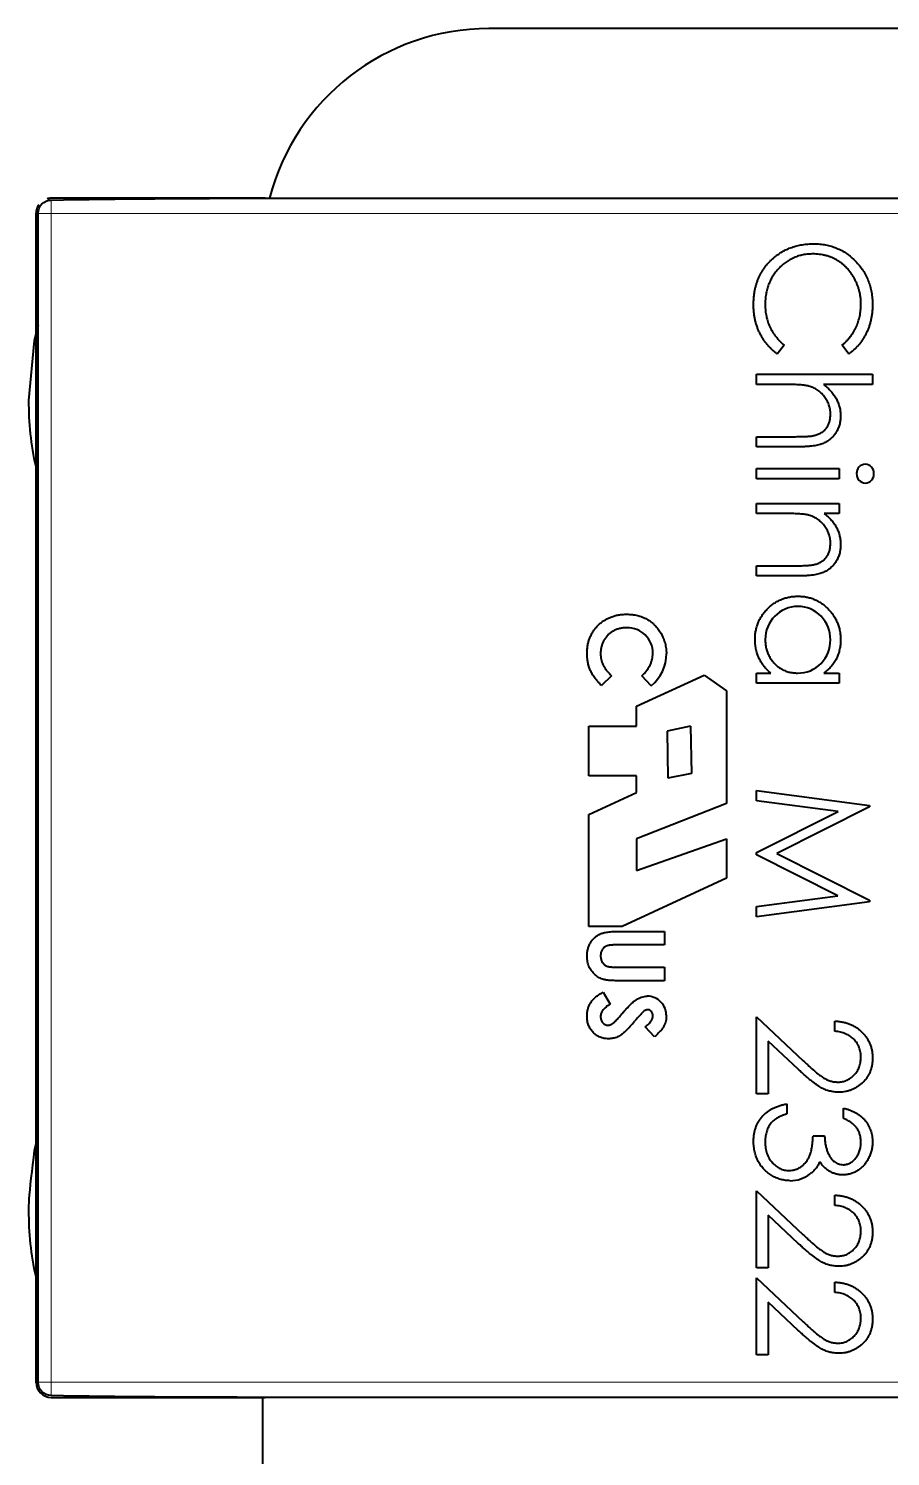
# Model space of a CAD drawing. Header units: inches. Extents: x 7.25 to 10.75, y 3.17 to 5.42.
# Drawn here: x 7.278 to 7.728, y 4.629 to 5.375 of the extents above; entities that cross this region are included whole.
import ezdxf

# ---------------------------------------------------------------- set-up
doc = ezdxf.new("R2010")
doc.units = ezdxf.units.IN
doc.header["$LTSCALE"] = 0.5
doc.header["$MEASUREMENT"] = 0
doc.layers.add('TANGENT_LINES', color=7, linetype='Continuous', lineweight=15)
doc.layers.add('Visible', color=7, linetype='Continuous', lineweight=40)

msp = doc.modelspace()

# ---------------------------------------------------------------- linework, layer by layer
at = {"layer": 'TANGENT_LINES'}
for p, q in [((7.29012, 5.2854), (7.29012, 5.27843)), ((7.28328, 5.27843), (7.29012, 5.27843)), ((8.11492, 5.27843), (7.29012, 5.27843)), ((7.29012, 5.27843), (7.29012, 4.6682)), ((7.28328, 4.6682), (7.29012, 4.6682)), ((7.29012, 4.6682), (8.11492, 4.6682)), ((7.29012, 4.66124), (7.29012, 4.6682))]:
    msp.add_line(p, q, dxfattribs=at)
at = {"layer": 'Visible'}
for p, q in [((9.07555, 5.37489), (7.51846, 5.37489)), ((7.40171, 5.28631), (7.29012, 5.28631)), ((7.40171, 5.28631), (8.10703, 5.28631)), ((7.28224, 4.6682), (7.28224, 5.27843)), ((7.28225, 5.27851), (7.28225, 5.27864)), ((7.28226, 5.27843), (7.28226, 4.6682)), ((7.28328, 4.6682), (7.28328, 5.27843)), ((7.28323, 5.22), (7.28128, 5.21197)), ((7.28128, 5.21197), (7.27833, 5.1808)), ((7.67259, 5.20963), (7.66908, 5.20499)), ((7.70643, 5.20499), (7.70288, 5.20963)), ((7.65821, 5.18909), (7.65821, 5.19439)), ((7.65821, 5.19439), (7.71878, 5.19439)), ((7.67381, 5.18909), (7.65821, 5.18909)), ((7.71878, 5.18909), (7.69321, 5.18909)), ((7.71878, 5.19439), (7.71878, 5.18909)), ((7.65821, 5.15654), (7.65821, 5.16184)), ((7.65821, 5.16184), (7.67851, 5.16184)), ((7.68025, 5.15654), (7.65821, 5.15654)), ((7.65821, 5.14518), (7.70136, 5.14518)), ((7.65821, 5.13988), (7.65821, 5.14518)), ((7.70136, 5.14518), (7.70136, 5.13988)), ((7.70136, 5.13988), (7.65821, 5.13988)), ((7.65821, 5.12171), (7.65821, 5.12701)), ((7.65821, 5.12701), (7.70136, 5.12701)), ((7.67381, 5.12171), (7.65821, 5.12171)), ((7.70136, 5.12171), (7.69358, 5.12171)), ((7.70136, 5.12701), (7.70136, 5.12171)), ((7.65821, 5.08916), (7.65821, 5.09445)), ((7.65821, 5.09445), (7.67851, 5.09445)), ((7.68025, 5.08916), (7.65821, 5.08916)), ((7.58259, 5.03696), (7.57731, 5.03193)), ((7.59563, 5.02109), (7.63088, 5.03735)), ((7.60332, 5.0318), (7.59839, 5.03696)), ((7.63088, 5.03735), (7.64264, 5.02922)), ((7.65821, 5.03313), (7.65821, 5.03843)), ((7.65821, 5.03843), (7.66567, 5.03843)), ((7.70136, 5.03313), (7.65821, 5.03313)), ((7.69338, 5.03843), (7.70136, 5.03843)), ((7.70136, 5.03843), (7.70136, 5.03313)), ((7.64264, 5.02922), (7.64264, 4.97036)), ((7.59563, 5.01073), (7.59563, 5.02109)), ((7.57067, 4.98472), (7.57067, 5.01073)), ((7.57067, 5.01073), (7.59563, 5.01073)), ((7.62382, 5.01065), (7.61154, 5.00819)), ((7.62382, 5.01065), (7.62427, 4.98609)), ((7.61154, 5.00819), (7.61199, 4.98363)), ((7.59563, 4.98472), (7.57067, 4.98472)), ((7.59563, 4.97611), (7.59563, 4.98472)), ((7.62427, 4.98609), (7.61199, 4.98363)), ((7.57067, 4.9646), (7.59563, 4.97611)), ((7.65821, 4.9771), (7.71726, 4.96931)), ((7.65821, 4.97177), (7.65821, 4.9771)), ((7.57067, 4.90618), (7.57067, 4.9646)), ((7.64264, 4.97036), (7.59563, 4.95183)), ((7.70079, 4.96612), (7.65821, 4.97177)), ((7.65821, 4.94472), (7.70079, 4.96612)), ((7.71726, 4.96855), (7.66881, 4.94417)), ((7.71726, 4.96931), (7.71726, 4.96855)), ((7.59563, 4.93539), (7.64264, 4.95183)), ((7.59563, 4.95183), (7.59563, 4.93539)), ((7.64264, 4.95183), (7.64264, 4.93133)), ((7.65821, 4.94353), (7.65821, 4.94472)), ((7.7007, 4.92221), (7.65821, 4.94353)), ((7.66881, 4.94417), (7.71726, 4.91984)), ((7.64264, 4.93133), (7.58808, 4.90618)), ((7.65821, 4.91656), (7.7007, 4.92221)), ((7.71726, 4.91984), (7.71726, 4.91908)), ((7.71726, 4.91908), (7.65821, 4.91123)), ((7.65821, 4.91123), (7.65821, 4.91656)), ((7.58808, 4.90618), (7.57067, 4.90618)), ((7.58669, 4.90357), (7.61018, 4.90357)), ((7.61018, 4.90357), (7.61018, 4.8965)), ((7.61018, 4.8965), (7.58456, 4.8965)), ((7.5855, 4.8849), (7.61018, 4.8849)), ((7.61018, 4.8849), (7.61018, 4.87783)), ((7.61018, 4.87783), (7.58669, 4.87783)), ((7.57818, 4.87177), (7.58191, 4.86556)), ((7.60492, 4.84855), (7.60008, 4.85384)), ((7.65821, 4.81886), (7.65821, 4.85899)), ((7.65821, 4.85899), (7.68265, 4.83609)), ((7.69909, 4.85142), (7.69909, 4.85672)), ((7.68003, 4.83157), (7.66426, 4.84635)), ((7.66426, 4.84635), (7.66426, 4.81886)), ((7.66426, 4.81886), (7.65821, 4.81886)), ((7.67411, 4.81356), (7.67411, 4.80826)), ((7.70363, 4.80599), (7.70363, 4.81129)), ((7.28292, 4.79609), (7.2813, 4.78921)), ((7.68773, 4.79691), (7.69379, 4.79691)), ((7.65821, 4.72801), (7.65821, 4.76814)), ((7.65821, 4.76814), (7.68265, 4.74523)), ((7.69909, 4.76057), (7.69909, 4.76587)), ((7.68003, 4.74072), (7.66426, 4.75549)), ((7.66426, 4.75549), (7.66426, 4.72801)), ((7.66426, 4.72801), (7.65821, 4.72801)), ((7.65821, 4.72271), (7.68265, 4.69981)), ((7.65821, 4.68258), (7.65821, 4.72271)), ((7.69909, 4.71514), (7.69909, 4.72044)), ((7.66426, 4.71006), (7.66426, 4.68258)), ((7.68003, 4.69529), (7.66426, 4.71006)), ((7.66426, 4.68258), (7.65821, 4.68258)), ((7.28225, 4.66797), (7.28225, 4.66812)), ((7.29012, 4.66032), (7.40171, 4.66032)), ((7.40035, 4.66032), (7.40035, 4.49103)), ((8.10703, 4.66032), (7.40171, 4.66032))]:
    msp.add_line(p, q, dxfattribs=at)
for centre, radius, start, end in [((7.51846, 5.25678), 0.11811, 90, 165.52249), ((7.29012, 5.27843), 0.00787, 90, 106.0594), ((7.29012, 5.27843), 0.00787, 145.22346, 180), ((7.43588, 5.18011), 0.15756, 179.75051, 192.43421), ((7.71522, 5.14274), 0.00475, 93.04715, 182.16265), ((7.71477, 5.14274), 0.00474, 357.77773, 87.66233), ((7.71524, 5.14234), 0.00477, 177.39595, 266.75587), ((7.71476, 5.14234), 0.00476, 272.52194, 2.63277), ((7.68009, 5.05593), 0.01733, 90.80675, 180.22426), ((7.67967, 5.05614), 0.01713, 358.91484, 89.42271), ((7.59099, 5.04889), 0.01315, 359.82717, 91.83074), ((7.6799, 5.05531), 0.0169, 269.28407, 1.71271), ((7.58905, 5.04877), 0.02217, 310.07292, 359.50178), ((7.6011, 4.8597), 0.01008, 358.40409, 89.40879), ((7.60158, 4.85959), 0.0031, 90.62362, 128.10672), ((7.50556, 4.93134), 0.11617, 316.65918, 320.01757), ((7.6757, 4.79104), 0.0176, 270.15238, 306.82849), ((7.43588, 4.75728), 0.15756, 179.75056, 192.43421), ((7.29012, 4.6682), 0.00787, 180, 270)]:
    msp.add_arc(centre, radius, start, end, dxfattribs=at)
at = {"layer": 'Visible', "extrusion": (0, 0, -1)}
for centre, major_axis, ratio, start_param, end_param in [((7.29024, 5.27843), (0, -0.00696), 0.999457, 1.570796, 3.124176), ((7.40171, 5.27843), (-0.23881, 0), 0.032972, 1.084563, 1.570796), ((7.29024, 4.6682), (0, -0.00696), 0.999457, 0.017417, 1.570796), ((7.40171, 4.6682), (-0.23881, 0), 0.032972, 4.712389, 5.198623)]:
    msp.add_ellipse(centre, major_axis=major_axis, ratio=ratio, start_param=start_param, end_param=end_param, dxfattribs=at)
at = {"layer": 'Visible'}
for points, knots in [([(7.68768, 5.25724), (7.6868, 5.25721), (7.68509, 5.25717), (7.68258, 5.2568), (7.68017, 5.25623), (7.67789, 5.25539), (7.6757, 5.25434), (7.67364, 5.25302), (7.67167, 5.25149), (7.66985, 5.24973), (7.66819, 5.2478), (7.66673, 5.24573), (7.66551, 5.24353), (7.66449, 5.24121), (7.66371, 5.23876), (7.66316, 5.23619), (7.6628, 5.2335), (7.66277, 5.23166), (7.66275, 5.23072)], [0, 0, 0, 0, 0.064323, 0.12629, 0.186726, 0.246146, 0.305576, 0.365429, 0.426326, 0.48884, 0.551725, 0.613919, 0.675484, 0.737334, 0.800229, 0.864502, 0.931041, 1, 1, 1, 1]), ([(7.66702, 5.25505), (7.66775, 5.25564), (7.66922, 5.25683), (7.67158, 5.25835), (7.67405, 5.25966), (7.67664, 5.26071), (7.67934, 5.26153), (7.68216, 5.2621), (7.68508, 5.26247), (7.68707, 5.26251), (7.68808, 5.26253)], [0, 0, 0, 0, 0.124329, 0.247156, 0.36878, 0.490734, 0.613614, 0.738958, 0.867311, 1, 1, 1, 1]), ([(7.71272, 5.23109), (7.71271, 5.23168), (7.7127, 5.23286), (7.71252, 5.23461), (7.71227, 5.23633), (7.7119, 5.23801), (7.71142, 5.23966), (7.71086, 5.24128), (7.71016, 5.24285), (7.70939, 5.2444), (7.70852, 5.24588), (7.70757, 5.24728), (7.70655, 5.24859), (7.70546, 5.24983), (7.7043, 5.25098), (7.70306, 5.25204), (7.70175, 5.253), (7.70038, 5.25389), (7.69895, 5.25469), (7.69747, 5.25535), (7.69594, 5.25595), (7.69437, 5.25641), (7.69276, 5.25678), (7.6911, 5.25704), (7.68941, 5.25721), (7.68826, 5.25723), (7.68768, 5.25724)], [0, 0, 0, 0, 0.043955, 0.087502, 0.130463, 0.172752, 0.215403, 0.25765, 0.300153, 0.343121, 0.385925, 0.427686, 0.468818, 0.509492, 0.549883, 0.58998, 0.630405, 0.670869, 0.711384, 0.751627, 0.791776, 0.832459, 0.873319, 0.914543, 0.956924, 1, 1, 1, 1]), ([(7.68808, 5.26253), (7.68914, 5.26251), (7.69123, 5.26246), (7.6943, 5.26202), (7.69724, 5.26131), (7.70004, 5.26031), (7.70272, 5.25904), (7.70527, 5.25747), (7.70769, 5.25562), (7.70995, 5.2535), (7.71202, 5.25118), (7.71384, 5.2487), (7.71535, 5.24605), (7.71662, 5.24328), (7.71759, 5.24035), (7.71827, 5.23728), (7.7187, 5.23406), (7.71875, 5.23187), (7.71878, 5.23076)], [0, 0, 0, 0, 0.064558, 0.127014, 0.187955, 0.248014, 0.307748, 0.368235, 0.42947, 0.492743, 0.556258, 0.618217, 0.679655, 0.741246, 0.803415, 0.866815, 0.932328, 1, 1, 1, 1]), ([(7.65669, 5.23069), (7.6567, 5.23132), (7.65671, 5.23258), (7.65685, 5.23443), (7.65704, 5.23624), (7.65733, 5.23799), (7.65767, 5.2397), (7.65813, 5.24134), (7.65865, 5.24294), (7.65926, 5.2445), (7.65994, 5.246), (7.66071, 5.24745), (7.66157, 5.24884), (7.66249, 5.2502), (7.6635, 5.25149), (7.66459, 5.25273), (7.66576, 5.25393), (7.6666, 5.25467), (7.66702, 5.25505)], [0, 0, 0, 0, 0.069663, 0.13775, 0.203917, 0.26878, 0.332414, 0.394754, 0.45618, 0.516996, 0.577396, 0.637198, 0.696999, 0.756756, 0.816554, 0.876948, 0.938132, 1, 1, 1, 1]), ([(7.66908, 5.20499), (7.6686, 5.20537), (7.66764, 5.20611), (7.66628, 5.20732), (7.66501, 5.20859), (7.66382, 5.20993), (7.66271, 5.21133), (7.66169, 5.21282), (7.66076, 5.21437), (7.6599, 5.21598), (7.65915, 5.21765), (7.6585, 5.21937), (7.65794, 5.22114), (7.65748, 5.22295), (7.65712, 5.22482), (7.65688, 5.22673), (7.65672, 5.22869), (7.6567, 5.23002), (7.65669, 5.23069)], [0, 0, 0, 0, 0.061674, 0.123053, 0.183475, 0.243727, 0.304279, 0.364863, 0.425946, 0.487391, 0.54922, 0.611144, 0.673529, 0.736961, 0.800785, 0.866013, 0.932101, 1, 1, 1, 1]), ([(7.66275, 5.23072), (7.66278, 5.22969), (7.66283, 5.22766), (7.66331, 5.22469), (7.66408, 5.22184), (7.66516, 5.21912), (7.66656, 5.21653), (7.66826, 5.21407), (7.67027, 5.21175), (7.67181, 5.21035), (7.67259, 5.20963)], [0, 0, 0, 0, 0.128515, 0.252949, 0.374755, 0.49594, 0.617181, 0.740909, 0.867811, 1, 1, 1, 1]), ([(7.70288, 5.20963), (7.70327, 5.20996), (7.70405, 5.21062), (7.70515, 5.21168), (7.70618, 5.21278), (7.70715, 5.21392), (7.70802, 5.21514), (7.70883, 5.21638), (7.70956, 5.21768), (7.71045, 5.21949), (7.71137, 5.22184), (7.71215, 5.22481), (7.71264, 5.2279), (7.71269, 5.23002), (7.71272, 5.23109)], [0, 0, 0, 0, 0.063163, 0.125475, 0.187121, 0.248294, 0.309295, 0.36985, 0.430973, 0.492456, 0.616148, 0.740844, 0.868183, 1, 1, 1, 1]), ([(7.71878, 5.23076), (7.71877, 5.23008), (7.71875, 5.22874), (7.7186, 5.22675), (7.71833, 5.22482), (7.71798, 5.22293), (7.71753, 5.22109), (7.71696, 5.21931), (7.7163, 5.21757), (7.71554, 5.21588), (7.71469, 5.21427), (7.71375, 5.21271), (7.71274, 5.21124), (7.71165, 5.20983), (7.71046, 5.20851), (7.70921, 5.20725), (7.70785, 5.20608), (7.7069, 5.20536), (7.70643, 5.20499)], [0, 0, 0, 0, 0.068548, 0.135683, 0.201215, 0.265682, 0.329267, 0.392395, 0.45507, 0.517127, 0.57879, 0.63974, 0.700192, 0.759806, 0.819628, 0.879355, 0.939512, 1, 1, 1, 1]), ([(7.68539, 5.18828), (7.6851, 5.18834), (7.68448, 5.18849), (7.68345, 5.18865), (7.68225, 5.18879), (7.68088, 5.18891), (7.67935, 5.18898), (7.67765, 5.18906), (7.67579, 5.18909), (7.67449, 5.18909), (7.67381, 5.18909)], [0, 0, 0, 0, 0.075999, 0.165611, 0.269045, 0.387448, 0.518827, 0.665394, 0.825083, 1, 1, 1, 1]), ([(7.69682, 5.17361), (7.69681, 5.17404), (7.6968, 5.17488), (7.69664, 5.17613), (7.69638, 5.17734), (7.69602, 5.17853), (7.69554, 5.17967), (7.69499, 5.18079), (7.69431, 5.18186), (7.69354, 5.1829), (7.6927, 5.18386), (7.69181, 5.18476), (7.69086, 5.18557), (7.68987, 5.18629), (7.68882, 5.18692), (7.68772, 5.18747), (7.68658, 5.18793), (7.68579, 5.18816), (7.68539, 5.18828)], [0, 0, 0, 0, 0.06402, 0.126694, 0.189084, 0.250363, 0.312516, 0.374243, 0.43785, 0.502657, 0.567745, 0.630576, 0.692772, 0.754268, 0.815121, 0.876051, 0.937982, 1, 1, 1, 1]), ([(7.69321, 5.18909), (7.69392, 5.18853), (7.69531, 5.18742), (7.69711, 5.18555), (7.69868, 5.18364), (7.69993, 5.18161), (7.70091, 5.1795), (7.70161, 5.1773), (7.70204, 5.17501), (7.70209, 5.17346), (7.70212, 5.17267)], [0, 0, 0, 0, 0.140724, 0.273996, 0.400684, 0.522555, 0.641534, 0.759969, 0.878405, 1, 1, 1, 1]), ([(7.68833, 5.16245), (7.689, 5.16265), (7.69028, 5.16302), (7.69203, 5.16388), (7.69352, 5.16495), (7.69474, 5.16627), (7.69569, 5.1678), (7.69635, 5.16955), (7.69676, 5.17151), (7.6968, 5.17289), (7.69682, 5.17361)], [0, 0, 0, 0, 0.136257, 0.261954, 0.379638, 0.494379, 0.609866, 0.729887, 0.859213, 1, 1, 1, 1]), ([(7.70212, 5.17267), (7.70209, 5.17188), (7.70203, 5.17031), (7.70158, 5.16804), (7.7008, 5.16591), (7.69973, 5.16394), (7.6984, 5.16217), (7.69687, 5.16061), (7.6951, 5.15933), (7.69345, 5.15846), (7.69199, 5.15789), (7.69074, 5.15753), (7.68935, 5.15723), (7.68781, 5.15696), (7.68612, 5.15679), (7.68429, 5.15665), (7.68232, 5.15654), (7.68095, 5.15654), (7.68025, 5.15654)], [0, 0, 0, 0, 0.077229, 0.151155, 0.223454, 0.295497, 0.36692, 0.436794, 0.506696, 0.577864, 0.615912, 0.658048, 0.703776, 0.75408, 0.808979, 0.867913, 0.931702, 1, 1, 1, 1]), ([(7.67851, 5.16184), (7.67909, 5.16184), (7.68022, 5.16185), (7.68183, 5.16187), (7.68329, 5.16191), (7.68459, 5.16199), (7.68574, 5.16206), (7.68674, 5.16217), (7.68759, 5.16229), (7.6881, 5.1624), (7.68833, 5.16245)], [0, 0, 0, 0, 0.178867, 0.342141, 0.489871, 0.623312, 0.740056, 0.841468, 0.928901, 1, 1, 1, 1]), ([(7.68539, 5.12089), (7.6851, 5.12096), (7.68447, 5.12111), (7.68343, 5.12126), (7.68222, 5.1214), (7.68086, 5.12152), (7.67933, 5.1216), (7.67764, 5.12167), (7.67578, 5.1217), (7.67448, 5.12171), (7.67381, 5.12171)], [0, 0, 0, 0, 0.076995, 0.167615, 0.271052, 0.38946, 0.520843, 0.666399, 0.826094, 1, 1, 1, 1]), ([(7.69358, 5.12171), (7.69428, 5.12115), (7.69565, 5.12005), (7.69746, 5.11822), (7.69894, 5.11629), (7.70012, 5.11426), (7.70101, 5.11214), (7.70166, 5.10994), (7.70204, 5.10764), (7.70209, 5.10608), (7.70212, 5.10529)], [0, 0, 0, 0, 0.140976, 0.273569, 0.398988, 0.51993, 0.63811, 0.756589, 0.87686, 1, 1, 1, 1]), ([(7.69682, 5.10621), (7.69681, 5.10664), (7.6968, 5.10748), (7.69664, 5.10874), (7.69638, 5.10995), (7.69602, 5.11114), (7.69554, 5.11228), (7.69499, 5.1134), (7.69431, 5.11447), (7.69354, 5.11551), (7.6927, 5.11648), (7.69181, 5.11738), (7.69086, 5.11818), (7.68987, 5.11891), (7.68882, 5.11954), (7.68772, 5.12008), (7.68658, 5.12055), (7.68579, 5.12078), (7.68539, 5.12089)], [0, 0, 0, 0, 0.063986, 0.126627, 0.188984, 0.25023, 0.312351, 0.374574, 0.438148, 0.50292, 0.567974, 0.630771, 0.692935, 0.754398, 0.815218, 0.876117, 0.938015, 1, 1, 1, 1]), ([(7.68833, 5.09508), (7.689, 5.09526), (7.69029, 5.09561), (7.69203, 5.09646), (7.69352, 5.09754), (7.69474, 5.09885), (7.69569, 5.10039), (7.69635, 5.10215), (7.69676, 5.10411), (7.6968, 5.10549), (7.69682, 5.10621)], [0, 0, 0, 0, 0.13552, 0.260833, 0.378476, 0.493178, 0.609281, 0.729981, 0.859261, 1, 1, 1, 1]), ([(7.70212, 5.10529), (7.70209, 5.10449), (7.70203, 5.10293), (7.70158, 5.10065), (7.7008, 5.09853), (7.69973, 5.09656), (7.69841, 5.09479), (7.69686, 5.09323), (7.69508, 5.09194), (7.69343, 5.09108), (7.69197, 5.09051), (7.69072, 5.09015), (7.68932, 5.08985), (7.68779, 5.08958), (7.6861, 5.0894), (7.68428, 5.08926), (7.68231, 5.08916), (7.68095, 5.08916), (7.68025, 5.08916)], [0, 0, 0, 0, 0.07724, 0.151178, 0.223488, 0.295543, 0.366976, 0.437131, 0.507044, 0.57856, 0.616614, 0.658756, 0.704491, 0.754803, 0.809332, 0.868274, 0.932073, 1, 1, 1, 1]), ([(7.67851, 5.09445), (7.67909, 5.09446), (7.68022, 5.09446), (7.68183, 5.09448), (7.68329, 5.09453), (7.68459, 5.0946), (7.68574, 5.0947), (7.68674, 5.0948), (7.68759, 5.09492), (7.6881, 5.09503), (7.68833, 5.09508)], [0, 0, 0, 0, 0.17885, 0.34211, 0.489826, 0.623254, 0.74008, 0.841483, 0.928908, 1, 1, 1, 1]), ([(7.65745, 5.05605), (7.65747, 5.05682), (7.65751, 5.05832), (7.65783, 5.06053), (7.65834, 5.06266), (7.65901, 5.06462), (7.65959, 5.06583), (7.65987, 5.06638), (7.65992, 5.06647), (7.6603, 5.06719), (7.6611, 5.06853), (7.66244, 5.07032), (7.66397, 5.07199), (7.66563, 5.07353), (7.6674, 5.07488), (7.66927, 5.076), (7.67067, 5.07668), (7.67143, 5.07699), (7.67152, 5.07702), (7.6721, 5.07725), (7.67337, 5.0777), (7.67541, 5.07818), (7.67763, 5.07849), (7.67914, 5.07853), (7.6799, 5.07856)], [0, 0, 0, 0, 0.06462, 0.127433, 0.189004, 0.24993, 0.302725, 0.302725, 0.302725, 0.310668, 0.372329, 0.434939, 0.499576, 0.564191, 0.626735, 0.688109, 0.749294, 0.757792, 0.757792, 0.757792, 0.810331, 0.871901, 0.935046, 1, 1, 1, 1]), ([(7.6799, 5.07856), (7.68065, 5.07853), (7.68214, 5.07849), (7.68432, 5.07818), (7.68642, 5.07766), (7.68843, 5.07692), (7.69036, 5.07598), (7.69221, 5.07483), (7.69398, 5.07348), (7.69562, 5.07193), (7.69715, 5.07024), (7.69847, 5.06844), (7.69961, 5.06656), (7.70052, 5.06458), (7.70125, 5.06253), (7.70176, 5.06039), (7.70205, 5.05817), (7.7021, 5.05666), (7.70212, 5.05589)], [0, 0, 0, 0, 0.063775, 0.126079, 0.186904, 0.247574, 0.308003, 0.369132, 0.432033, 0.496791, 0.561611, 0.624914, 0.686726, 0.748079, 0.809582, 0.871631, 0.934886, 1, 1, 1, 1]), ([(7.5698, 5.04868), (7.56982, 5.04942), (7.56985, 5.05086), (7.57012, 5.05296), (7.57058, 5.05496), (7.57122, 5.05686), (7.57204, 5.05866), (7.57305, 5.06036), (7.57424, 5.06195), (7.5756, 5.06343), (7.5771, 5.06476), (7.57826, 5.06561), (7.57891, 5.06602), (7.57899, 5.06607), (7.57947, 5.06636), (7.58054, 5.06696), (7.58227, 5.06773), (7.5842, 5.06836), (7.58623, 5.06881), (7.58836, 5.06908), (7.58981, 5.06911), (7.59056, 5.06913)], [0, 0, 0, 0, 0.067376, 0.131837, 0.194461, 0.255346, 0.315588, 0.375627, 0.436138, 0.497779, 0.55947, 0.620278, 0.629337, 0.629337, 0.629337, 0.680788, 0.741492, 0.803215, 0.866493, 0.93191, 1, 1, 1, 1]), ([(7.59056, 5.06913), (7.59104, 5.06912), (7.592, 5.06911), (7.59341, 5.06897), (7.59479, 5.06878), (7.59612, 5.06849), (7.59741, 5.06813), (7.59866, 5.06768), (7.59987, 5.06714), (7.60104, 5.06654), (7.60215, 5.06585), (7.60321, 5.06509), (7.6041, 5.06437), (7.60462, 5.06388), (7.60482, 5.06369), (7.60494, 5.06358), (7.60536, 5.06316), (7.60607, 5.06239), (7.6069, 5.06135), (7.60769, 5.06024), (7.60841, 5.05906), (7.60906, 5.05784), (7.60963, 5.05659), (7.61011, 5.05531), (7.61051, 5.05401), (7.61081, 5.05268), (7.61103, 5.05134), (7.61116, 5.04996), (7.61118, 5.04904), (7.61119, 5.04857)], [0, 0, 0, 0, 0.044663, 0.088512, 0.130926, 0.172904, 0.214, 0.254985, 0.295291, 0.335772, 0.376181, 0.416178, 0.45635, 0.481713, 0.481713, 0.481713, 0.496512, 0.537041, 0.578119, 0.619725, 0.662422, 0.705299, 0.74743, 0.789433, 0.831267, 0.872825, 0.91487, 0.957027, 1, 1, 1, 1]), ([(7.59057, 5.06206), (7.59024, 5.06206), (7.58959, 5.06205), (7.58864, 5.06197), (7.58771, 5.06184), (7.58681, 5.06164), (7.58593, 5.06141), (7.58509, 5.06113), (7.58427, 5.06078), (7.58348, 5.06039), (7.58273, 5.05993), (7.58202, 5.05944), (7.58134, 5.05891), (7.58071, 5.05834), (7.58013, 5.05771), (7.57958, 5.05705), (7.57908, 5.05634), (7.57861, 5.05559), (7.57821, 5.05481), (7.57784, 5.05401), (7.57754, 5.05317), (7.5773, 5.05232), (7.57709, 5.05145), (7.57697, 5.05056), (7.57687, 5.04964), (7.57687, 5.04903), (7.57686, 5.04872)], [0, 0, 0, 0, 0.045986, 0.090639, 0.134485, 0.177331, 0.219265, 0.260785, 0.302317, 0.343436, 0.384181, 0.424376, 0.464181, 0.504012, 0.543822, 0.583802, 0.624419, 0.665548, 0.706675, 0.747827, 0.788895, 0.830219, 0.871707, 0.913734, 0.956588, 1, 1, 1, 1]), ([(7.66567, 5.03843), (7.665, 5.03903), (7.66393, 5.03997), (7.66296, 5.04102), (7.66262, 5.04141), (7.6624, 5.04167), (7.66166, 5.04257), (7.66053, 5.0442), (7.65938, 5.04638), (7.65852, 5.04865), (7.6579, 5.05103), (7.65751, 5.05351), (7.65747, 5.0552), (7.65745, 5.05605)], [0, 0, 0, 0, 0.134298, 0.212121, 0.212121, 0.212121, 0.262085, 0.38627, 0.507165, 0.6273, 0.748145, 0.87237, 1, 1, 1, 1]), ([(7.66275, 5.05587), (7.66278, 5.0551), (7.66283, 5.05357), (7.66326, 5.05132), (7.66396, 5.04914), (7.66494, 5.04705), (7.66615, 5.0451), (7.66757, 5.04336), (7.66874, 5.04231), (7.66938, 5.04181), (7.66945, 5.04176), (7.66996, 5.04137), (7.67111, 5.04059), (7.67302, 5.03965), (7.67513, 5.03893), (7.67737, 5.03851), (7.67891, 5.03846), (7.67969, 5.03843)], [0, 0, 0, 0, 0.084802, 0.168664, 0.252552, 0.33824, 0.423103, 0.505556, 0.586176, 0.595821, 0.595821, 0.595821, 0.667136, 0.748499, 0.830452, 0.913456, 1, 1, 1, 1]), ([(7.70212, 5.05589), (7.7021, 5.05501), (7.70205, 5.05328), (7.70165, 5.05076), (7.70098, 5.04837), (7.70007, 5.04609), (7.69886, 5.04395), (7.69734, 5.04195), (7.69551, 5.04007), (7.6941, 5.03899), (7.69338, 5.03843)], [0, 0, 0, 0, 0.129862, 0.254654, 0.376015, 0.495255, 0.614798, 0.738106, 0.865196, 1, 1, 1, 1]), ([(7.57731, 5.03193), (7.57697, 5.03229), (7.57631, 5.03298), (7.57536, 5.03402), (7.57451, 5.03505), (7.57373, 5.03607), (7.57303, 5.03707), (7.57242, 5.03806), (7.57189, 5.03903), (7.57143, 5.04), (7.57107, 5.04092), (7.57086, 5.04152), (7.57078, 5.04179), (7.57076, 5.04185), (7.57063, 5.04226), (7.57043, 5.04302), (7.5702, 5.04409), (7.57002, 5.04519), (7.56989, 5.04632), (7.56981, 5.04749), (7.5698, 5.04829), (7.5698, 5.04868)], [0, 0, 0, 0, 0.077783, 0.151816, 0.22254, 0.290278, 0.354641, 0.415798, 0.474709, 0.530426, 0.58558, 0.630948, 0.630948, 0.630948, 0.640906, 0.697901, 0.75542, 0.814521, 0.874462, 0.93667, 1, 1, 1, 1]), ([(7.57686, 5.04872), (7.57688, 5.04819), (7.57691, 5.04716), (7.57714, 5.04564), (7.57753, 5.04419), (7.57798, 5.04303), (7.57837, 5.04225), (7.57856, 5.04192), (7.57863, 5.0418), (7.5787, 5.04169), (7.57892, 5.04133), (7.57931, 5.04073), (7.57984, 5.04), (7.58043, 5.03926), (7.5811, 5.0385), (7.58182, 5.03773), (7.58233, 5.03722), (7.58259, 5.03696)], [0, 0, 0, 0, 0.117048, 0.22997, 0.340704, 0.449355, 0.505557, 0.534877, 0.534877, 0.534877, 0.565303, 0.628205, 0.694729, 0.765019, 0.83958, 0.91775, 1, 1, 1, 1]), ([(7.59839, 5.03696), (7.59885, 5.0374), (7.59974, 5.03826), (7.60091, 5.03964), (7.6017, 5.0408), (7.60211, 5.04148), (7.60222, 5.04168), (7.60239, 5.04197), (7.6028, 5.04275), (7.60334, 5.04406), (7.6038, 5.04562), (7.60407, 5.04722), (7.6041, 5.04831), (7.60412, 5.04885)], [0, 0, 0, 0, 0.139406, 0.272304, 0.399525, 0.448263, 0.448263, 0.448263, 0.522811, 0.642663, 0.761023, 0.879801, 1, 1, 1, 1]), ([(7.5698, 4.89068), (7.5698, 4.89102), (7.56981, 4.89169), (7.56991, 4.89267), (7.57006, 4.89362), (7.57027, 4.89454), (7.57055, 4.89543), (7.57089, 4.89628), (7.57129, 4.8971), (7.57175, 4.89788), (7.57225, 4.89862), (7.5728, 4.89929), (7.57337, 4.89993), (7.57397, 4.90051), (7.5746, 4.90103), (7.57526, 4.9015), (7.57579, 4.90181), (7.57609, 4.90197), (7.57616, 4.902), (7.57633, 4.90209), (7.57677, 4.9023), (7.57752, 4.90259), (7.57846, 4.90285), (7.57952, 4.90308), (7.58071, 4.90325), (7.58202, 4.9034), (7.58347, 4.9035), (7.58504, 4.90355), (7.58613, 4.90357), (7.58669, 4.90357)], [0, 0, 0, 0, 0.041715, 0.082303, 0.121572, 0.160067, 0.197994, 0.235566, 0.273005, 0.31009, 0.346846, 0.382484, 0.417271, 0.451332, 0.484853, 0.518031, 0.551069, 0.56, 0.56, 0.56, 0.584171, 0.619467, 0.659158, 0.703472, 0.75284, 0.806844, 0.866142, 0.930502, 1, 1, 1, 1]), ([(7.58669, 4.87783), (7.58621, 4.87783), (7.5853, 4.87783), (7.58399, 4.87786), (7.58278, 4.87792), (7.5817, 4.87797), (7.58072, 4.87807), (7.57986, 4.87818), (7.57912, 4.87831), (7.57826, 4.87851), (7.57729, 4.87885), (7.57616, 4.8794), (7.57505, 4.8801), (7.57426, 4.88072), (7.57383, 4.88109), (7.57374, 4.88117), (7.57349, 4.8814), (7.57292, 4.88195), (7.57212, 4.88288), (7.57138, 4.88397), (7.5708, 4.88514), (7.57034, 4.88639), (7.57003, 4.88774), (7.56983, 4.88917), (7.56981, 4.89017), (7.5698, 4.89068)], [0, 0, 0, 0, 0.05854, 0.112568, 0.16178, 0.206487, 0.246457, 0.282, 0.313213, 0.339806, 0.389413, 0.440473, 0.493955, 0.549978, 0.563948, 0.563948, 0.563948, 0.606488, 0.661319, 0.714691, 0.767918, 0.821939, 0.878107, 0.937203, 1, 1, 1, 1]), ([(7.58456, 4.8965), (7.5843, 4.8965), (7.58378, 4.8965), (7.58305, 4.89647), (7.58237, 4.89643), (7.58175, 4.89637), (7.5812, 4.89628), (7.5807, 4.89619), (7.58026, 4.89607), (7.57977, 4.8959), (7.57921, 4.89562), (7.57863, 4.89517), (7.5781, 4.89465), (7.57766, 4.89403), (7.57731, 4.89333), (7.57704, 4.89256), (7.5769, 4.89172), (7.57688, 4.89113), (7.57686, 4.89083)], [0, 0, 0, 0, 0.072219, 0.13949, 0.20037, 0.256433, 0.307804, 0.353659, 0.39442, 0.430156, 0.496666, 0.562018, 0.628755, 0.69741, 0.768079, 0.841338, 0.918336, 1, 1, 1, 1]), ([(7.57686, 4.89083), (7.57687, 4.89051), (7.57689, 4.88989), (7.57707, 4.889), (7.57735, 4.88817), (7.57776, 4.88742), (7.57824, 4.88676), (7.5788, 4.8862), (7.57942, 4.88576), (7.57999, 4.88547), (7.58052, 4.88531), (7.58099, 4.88519), (7.58155, 4.8851), (7.58219, 4.88502), (7.5829, 4.88497), (7.5837, 4.88492), (7.58457, 4.8849), (7.58518, 4.8849), (7.5855, 4.8849)], [0, 0, 0, 0, 0.078833, 0.15371, 0.224678, 0.294809, 0.362715, 0.427103, 0.48865, 0.5509, 0.585046, 0.625272, 0.671466, 0.72455, 0.783265, 0.849073, 0.921296, 1, 1, 1, 1]), ([(7.5698, 4.85937), (7.5698, 4.8597), (7.56982, 4.86037), (7.56991, 4.86135), (7.57007, 4.8623), (7.57029, 4.86322), (7.57057, 4.86409), (7.5708, 4.86465), (7.57092, 4.86492), (7.57092, 4.86493), (7.57105, 4.86522), (7.57133, 4.86577), (7.57181, 4.86655), (7.57236, 4.86731), (7.57297, 4.86803), (7.57366, 4.86873), (7.57442, 4.86939), (7.57526, 4.87003), (7.57616, 4.87065), (7.57714, 4.87123), (7.57783, 4.87159), (7.57818, 4.87177)], [0, 0, 0, 0, 0.063551, 0.125868, 0.18624, 0.244977, 0.303358, 0.359227, 0.359227, 0.359227, 0.36123, 0.418489, 0.475937, 0.534204, 0.594059, 0.655469, 0.718772, 0.784975, 0.853522, 0.925182, 1, 1, 1, 1]), ([(7.58738, 4.85983), (7.58781, 4.86033), (7.58862, 4.86129), (7.58982, 4.86265), (7.59085, 4.86377), (7.59148, 4.86442), (7.59173, 4.86467), (7.59183, 4.86478), (7.59226, 4.8652), (7.59298, 4.86591), (7.59388, 4.86672), (7.59471, 4.86738), (7.59569, 4.86808), (7.59688, 4.86874), (7.59832, 4.86932), (7.59976, 4.86969), (7.60073, 4.86973), (7.6012, 4.86975)], [0, 0, 0, 0, 0.112125, 0.215201, 0.309902, 0.370259, 0.370259, 0.370259, 0.395959, 0.473447, 0.54214, 0.602523, 0.654726, 0.747804, 0.835278, 0.918925, 1, 1, 1, 1]), ([(7.58191, 4.86556), (7.58151, 4.86533), (7.58109, 4.86508), (7.58068, 4.86482), (7.58066, 4.8648), (7.58033, 4.86458), (7.5797, 4.86412), (7.57884, 4.86338), (7.57812, 4.86258), (7.57756, 4.86175), (7.57716, 4.8609), (7.57691, 4.86001), (7.57688, 4.85941), (7.57686, 4.85911)], [0, 0, 0, 0, 0.160458, 0.17012, 0.17012, 0.17012, 0.307612, 0.442139, 0.566229, 0.681222, 0.789558, 0.895029, 1, 1, 1, 1]), ([(7.59966, 4.86203), (7.59954, 4.86194), (7.59928, 4.86173), (7.59886, 4.86134), (7.59835, 4.86084), (7.59776, 4.86022), (7.59708, 4.8595), (7.59633, 4.85866), (7.59548, 4.85771), (7.59489, 4.85704), (7.59458, 4.85668)], [0, 0, 0, 0, 0.059234, 0.136349, 0.233805, 0.349411, 0.483179, 0.635967, 0.809243, 1, 1, 1, 1]), ([(7.60412, 4.8595), (7.60411, 4.85972), (7.6041, 4.86016), (7.60395, 4.86077), (7.60369, 4.86132), (7.60335, 4.8618), (7.60293, 4.86218), (7.6025, 4.86248), (7.60203, 4.86265), (7.6017, 4.86268), (7.60154, 4.86269)], [0, 0, 0, 0, 0.148126, 0.285993, 0.416634, 0.54738, 0.671583, 0.784401, 0.893266, 1, 1, 1, 1]), ([(7.581, 4.84754), (7.58061, 4.84755), (7.57983, 4.84757), (7.57869, 4.84773), (7.57759, 4.84798), (7.57656, 4.84835), (7.57557, 4.8488), (7.57464, 4.84937), (7.57377, 4.85004), (7.57295, 4.85081), (7.57222, 4.85166), (7.57156, 4.85257), (7.57102, 4.85355), (7.57057, 4.8546), (7.57023, 4.8557), (7.56997, 4.85687), (7.56982, 4.8581), (7.56981, 4.85894), (7.5698, 4.85937)], [0, 0, 0, 0, 0.065201, 0.127927, 0.189047, 0.248544, 0.307607, 0.367248, 0.426963, 0.488617, 0.550392, 0.611331, 0.672556, 0.734024, 0.797341, 0.86225, 0.929625, 1, 1, 1, 1]), ([(7.57686, 4.85911), (7.57688, 4.8588), (7.5769, 4.85821), (7.57712, 4.85736), (7.57747, 4.85658), (7.57797, 4.85591), (7.57854, 4.85534), (7.57918, 4.85492), (7.57987, 4.85465), (7.58035, 4.85462), (7.58059, 4.85461)], [0, 0, 0, 0, 0.141986, 0.275473, 0.404346, 0.53543, 0.661427, 0.777867, 0.88828, 1, 1, 1, 1]), ([(7.58059, 4.85461), (7.58082, 4.85462), (7.58128, 4.85465), (7.58195, 4.85484), (7.58263, 4.85515), (7.58319, 4.85551), (7.58365, 4.85587), (7.58406, 4.85622), (7.5845, 4.85665), (7.58499, 4.85715), (7.58553, 4.85771), (7.58611, 4.85835), (7.58674, 4.85906), (7.58716, 4.85957), (7.58738, 4.85983)], [0, 0, 0, 0, 0.076347, 0.155091, 0.238352, 0.328404, 0.379384, 0.439618, 0.509831, 0.588875, 0.677436, 0.775547, 0.882636, 1, 1, 1, 1]), ([(7.60008, 4.85384), (7.6004, 4.85406), (7.60101, 4.8545), (7.60184, 4.8552), (7.60254, 4.8559), (7.60311, 4.85661), (7.60356, 4.85732), (7.60388, 4.85805), (7.60408, 4.85877), (7.60411, 4.85926), (7.60412, 4.8595)], [0, 0, 0, 0, 0.16242, 0.311824, 0.448433, 0.573381, 0.689077, 0.797573, 0.900293, 1, 1, 1, 1]), ([(7.61119, 4.85942), (7.61117, 4.85896), (7.61114, 4.85803), (7.61087, 4.85667), (7.61046, 4.85533), (7.60995, 4.85426), (7.60947, 4.8534), (7.60902, 4.85275), (7.60851, 4.85208), (7.60793, 4.85139), (7.60727, 4.85071), (7.60655, 4.84999), (7.60577, 4.84927), (7.60521, 4.8488), (7.60492, 4.84855)], [0, 0, 0, 0, 0.10691, 0.212977, 0.319777, 0.428556, 0.485857, 0.546559, 0.611431, 0.679821, 0.753159, 0.830753, 0.913133, 1, 1, 1, 1]), ([(7.69909, 4.85672), (7.69979, 4.85669), (7.70118, 4.85662), (7.70319, 4.8563), (7.70511, 4.85585), (7.70693, 4.8552), (7.70866, 4.8544), (7.7103, 4.85345), (7.71184, 4.85231), (7.71326, 4.85103), (7.71456, 4.84963), (7.71568, 4.84812), (7.71663, 4.84654), (7.71743, 4.84489), (7.71802, 4.84314), (7.71847, 4.84132), (7.71873, 4.83942), (7.71876, 4.83812), (7.71878, 4.83746)], [0, 0, 0, 0, 0.068791, 0.135103, 0.198979, 0.261904, 0.323495, 0.385195, 0.446969, 0.509765, 0.572251, 0.633405, 0.693251, 0.752583, 0.812579, 0.873275, 0.93555, 1, 1, 1, 1]), ([(7.59003, 4.85161), (7.58966, 4.85127), (7.58894, 4.8506), (7.58781, 4.84973), (7.58672, 4.84901), (7.58563, 4.84846), (7.58454, 4.84804), (7.5834, 4.84775), (7.58222, 4.84757), (7.58141, 4.84755), (7.581, 4.84754)], [0, 0, 0, 0, 0.150833, 0.289954, 0.417139, 0.535255, 0.648751, 0.762405, 0.879827, 1, 1, 1, 1]), ([(7.71272, 4.83773), (7.71271, 4.8382), (7.71268, 4.8391), (7.71252, 4.84043), (7.71223, 4.8417), (7.71184, 4.84292), (7.71134, 4.84407), (7.71072, 4.84517), (7.70999, 4.8462), (7.70915, 4.84717), (7.70822, 4.84806), (7.70718, 4.84884), (7.70605, 4.84953), (7.70484, 4.85012), (7.70353, 4.85061), (7.70213, 4.85098), (7.70064, 4.85127), (7.69962, 4.85137), (7.69909, 4.85142)], [0, 0, 0, 0, 0.064439, 0.126547, 0.186887, 0.245878, 0.304041, 0.362191, 0.420976, 0.48066, 0.5406, 0.600689, 0.661936, 0.724443, 0.789038, 0.856314, 0.926352, 1, 1, 1, 1]), ([(7.70075, 4.82492), (7.70115, 4.82493), (7.70194, 4.82495), (7.70311, 4.82514), (7.70423, 4.82542), (7.70532, 4.82583), (7.70635, 4.82636), (7.70734, 4.82701), (7.7083, 4.82776), (7.7092, 4.82862), (7.71002, 4.82958), (7.71075, 4.83058), (7.71135, 4.83164), (7.71185, 4.83276), (7.71224, 4.83393), (7.71251, 4.83515), (7.71268, 4.83642), (7.71271, 4.83729), (7.71272, 4.83773)], [0, 0, 0, 0, 0.061965, 0.122122, 0.180988, 0.239933, 0.299906, 0.359989, 0.421776, 0.486576, 0.551535, 0.615018, 0.677259, 0.73973, 0.80305, 0.866495, 0.931973, 1, 1, 1, 1]), ([(7.70122, 4.81962), (7.7004, 4.81965), (7.69877, 4.81971), (7.69637, 4.82019), (7.69405, 4.82095), (7.69218, 4.82186), (7.69068, 4.82278), (7.68944, 4.82361), (7.6881, 4.82458), (7.68668, 4.8257), (7.68515, 4.82696), (7.68352, 4.82836), (7.68181, 4.82991), (7.68064, 4.831), (7.68003, 4.83157)], [0, 0, 0, 0, 0.098702, 0.195672, 0.292422, 0.391343, 0.444462, 0.504229, 0.570352, 0.642546, 0.722288, 0.807921, 0.90047, 1, 1, 1, 1]), ([(7.68265, 4.83609), (7.68323, 4.83553), (7.68435, 4.83446), (7.68598, 4.83295), (7.68749, 4.83158), (7.68889, 4.83037), (7.69018, 4.82933), (7.69133, 4.8284), (7.69239, 4.82766), (7.69362, 4.82685), (7.69512, 4.82607), (7.69695, 4.8254), (7.69883, 4.825), (7.70011, 4.82495), (7.70075, 4.82492)], [0, 0, 0, 0, 0.110803, 0.212829, 0.306101, 0.390647, 0.466924, 0.534481, 0.593587, 0.644557, 0.7362, 0.825024, 0.911986, 1, 1, 1, 1]), ([(7.71878, 4.83746), (7.71876, 4.83681), (7.71873, 4.83554), (7.71848, 4.83368), (7.71807, 4.83192), (7.71751, 4.83024), (7.71676, 4.82867), (7.71585, 4.8272), (7.7148, 4.8258), (7.71356, 4.82454), (7.71224, 4.82338), (7.71084, 4.82239), (7.70938, 4.82153), (7.70787, 4.82082), (7.70628, 4.8203), (7.70465, 4.8199), (7.70295, 4.81967), (7.7018, 4.81964), (7.70122, 4.81962)], [0, 0, 0, 0, 0.069475, 0.136517, 0.200789, 0.26383, 0.325735, 0.387291, 0.449509, 0.512968, 0.576275, 0.63758, 0.697903, 0.757172, 0.816599, 0.876653, 0.93729, 1, 1, 1, 1]), ([(7.65669, 4.79387), (7.65671, 4.7945), (7.65674, 4.79574), (7.65693, 4.79757), (7.65729, 4.79931), (7.65778, 4.80097), (7.65839, 4.80256), (7.65916, 4.80406), (7.66006, 4.80548), (7.6611, 4.80682), (7.66227, 4.80807), (7.66358, 4.80919), (7.66502, 4.81022), (7.66659, 4.81111), (7.66828, 4.81191), (7.6701, 4.81257), (7.67205, 4.81316), (7.67341, 4.81343), (7.67411, 4.81356)], [0, 0, 0, 0, 0.065541, 0.128963, 0.190377, 0.250092, 0.308548, 0.366398, 0.424542, 0.48317, 0.542243, 0.601739, 0.662506, 0.724856, 0.789128, 0.856346, 0.926295, 1, 1, 1, 1]), ([(7.67411, 4.80826), (7.67365, 4.80813), (7.67293, 4.80791), (7.67221, 4.80766), (7.67195, 4.80756), (7.67179, 4.8075), (7.67124, 4.80729), (7.67033, 4.80688), (7.66926, 4.80632), (7.66828, 4.80573), (7.66741, 4.80508), (7.66661, 4.8044), (7.66616, 4.80389), (7.66594, 4.80364)], [0, 0, 0, 0, 0.14977, 0.238639, 0.238639, 0.238639, 0.291316, 0.425966, 0.55216, 0.671527, 0.786122, 0.895325, 1, 1, 1, 1]), ([(7.70363, 4.81129), (7.70423, 4.81115), (7.70539, 4.81087), (7.70705, 4.81028), (7.70862, 4.80965), (7.71007, 4.80888), (7.71144, 4.80804), (7.71268, 4.80709), (7.71384, 4.80605), (7.71486, 4.80491), (7.71579, 4.80371), (7.71658, 4.80244), (7.71726, 4.80112), (7.71782, 4.79974), (7.71824, 4.7983), (7.71855, 4.79682), (7.71875, 4.79528), (7.71877, 4.79424), (7.71878, 4.79371)], [0, 0, 0, 0, 0.072625, 0.141977, 0.208985, 0.273957, 0.336889, 0.398745, 0.460116, 0.520825, 0.580994, 0.640152, 0.698622, 0.757271, 0.816427, 0.876254, 0.937165, 1, 1, 1, 1]), ([(7.66594, 4.80364), (7.66569, 4.80331), (7.66518, 4.80265), (7.66453, 4.80157), (7.66397, 4.80044), (7.66354, 4.79923), (7.66317, 4.79796), (7.66293, 4.79662), (7.66277, 4.79522), (7.66276, 4.79426), (7.66275, 4.79377)], [0, 0, 0, 0, 0.118271, 0.236178, 0.355663, 0.475904, 0.600127, 0.728608, 0.861313, 1, 1, 1, 1]), ([(7.71272, 4.79364), (7.7127, 4.79432), (7.71265, 4.79563), (7.71225, 4.79752), (7.71161, 4.79928), (7.71084, 4.80063), (7.71009, 4.80162), (7.70943, 4.80233), (7.7087, 4.80303), (7.70784, 4.80367), (7.70693, 4.80431), (7.70591, 4.8049), (7.70481, 4.80547), (7.70403, 4.80582), (7.70363, 4.80599)], [0, 0, 0, 0, 0.122712, 0.239685, 0.351816, 0.463766, 0.520818, 0.579448, 0.640604, 0.705298, 0.773634, 0.844669, 0.920057, 1, 1, 1, 1]), ([(7.67575, 4.77344), (7.67492, 4.77347), (7.67327, 4.77353), (7.67084, 4.77407), (7.66845, 4.77491), (7.66617, 4.77609), (7.66404, 4.77754), (7.66213, 4.77927), (7.66049, 4.78125), (7.65912, 4.78345), (7.65803, 4.78584), (7.65727, 4.7884), (7.65677, 4.79109), (7.65672, 4.79293), (7.65669, 4.79387)], [0, 0, 0, 0, 0.079648, 0.158922, 0.239619, 0.322609, 0.406035, 0.487602, 0.569685, 0.653036, 0.737436, 0.822478, 0.909748, 1, 1, 1, 1]), ([(7.66275, 4.79377), (7.66276, 4.79322), (7.66278, 4.79214), (7.66297, 4.79056), (7.66324, 4.78906), (7.66366, 4.78766), (7.66418, 4.78632), (7.66483, 4.78509), (7.6656, 4.78393), (7.66647, 4.78286), (7.66742, 4.7819), (7.66841, 4.78105), (7.66945, 4.78033), (7.67053, 4.77975), (7.67165, 4.77929), (7.67282, 4.77898), (7.67402, 4.77876), (7.67483, 4.77875), (7.67524, 4.77874)], [0, 0, 0, 0, 0.076072, 0.148752, 0.218403, 0.28576, 0.350598, 0.414964, 0.478069, 0.541761, 0.60435, 0.664075, 0.721464, 0.777587, 0.832644, 0.887844, 0.94346, 1, 1, 1, 1]), ([(7.67524, 4.77874), (7.67579, 4.77876), (7.67689, 4.77881), (7.67851, 4.77921), (7.68006, 4.77985), (7.68153, 4.78076), (7.68289, 4.78186), (7.68411, 4.78315), (7.68511, 4.78464), (7.68581, 4.786), (7.68628, 4.78721), (7.6866, 4.78825), (7.68686, 4.78941), (7.68711, 4.79068), (7.68732, 4.79207), (7.6875, 4.79358), (7.68764, 4.7952), (7.6877, 4.79633), (7.68773, 4.79691)], [0, 0, 0, 0, 0.066909, 0.133485, 0.201035, 0.271234, 0.34288, 0.413836, 0.485977, 0.56023, 0.599884, 0.644055, 0.691892, 0.744688, 0.801492, 0.862858, 0.929328, 1, 1, 1, 1]), ([(7.69379, 4.79691), (7.6938, 4.79618), (7.69383, 4.79475), (7.69412, 4.79266), (7.69453, 4.79066), (7.69515, 4.78879), (7.69587, 4.7871), (7.69671, 4.78562), (7.69765, 4.78439), (7.69869, 4.78342), (7.69981, 4.78268), (7.70098, 4.78215), (7.7022, 4.78183), (7.70304, 4.78179), (7.70346, 4.78177)], [0, 0, 0, 0, 0.110166, 0.215787, 0.318027, 0.417574, 0.51165, 0.596162, 0.672935, 0.74367, 0.810677, 0.874059, 0.936696, 1, 1, 1, 1]), ([(7.71878, 4.79371), (7.71875, 4.79294), (7.71871, 4.79142), (7.71829, 4.78918), (7.71762, 4.78702), (7.7167, 4.78496), (7.71557, 4.78305), (7.71422, 4.78135), (7.71268, 4.77989), (7.71098, 4.77866), (7.70916, 4.77769), (7.70729, 4.77698), (7.70538, 4.77655), (7.70408, 4.77649), (7.70343, 4.77647)], [0, 0, 0, 0, 0.090254, 0.17854, 0.266093, 0.354631, 0.441886, 0.525747, 0.608114, 0.690197, 0.770821, 0.848326, 0.924012, 1, 1, 1, 1]), ([(7.70346, 4.78177), (7.70376, 4.78177), (7.70438, 4.78179), (7.70527, 4.78196), (7.70614, 4.78223), (7.70698, 4.78259), (7.70778, 4.78307), (7.70855, 4.78365), (7.70929, 4.78434), (7.70998, 4.78514), (7.71063, 4.78599), (7.71119, 4.78692), (7.71166, 4.78791), (7.71205, 4.78895), (7.71235, 4.79004), (7.71256, 4.7912), (7.71269, 4.7924), (7.71271, 4.79322), (7.71272, 4.79364)], [0, 0, 0, 0, 0.055275, 0.109966, 0.163247, 0.218076, 0.273301, 0.330909, 0.390995, 0.454176, 0.518862, 0.583311, 0.648517, 0.715031, 0.782502, 0.852323, 0.924928, 1, 1, 1, 1]), ([(7.2813, 4.78921), (7.28008, 4.77921), (7.27828, 4.76446), (7.27832, 4.75954), (7.27833, 4.75796)], [0, 0, 0, 0, 0.678337, 1, 1, 1, 1]), ([(7.69128, 4.78336), (7.69098, 4.78273), (7.69038, 4.78149), (7.6892, 4.77979), (7.68784, 4.77825), (7.68678, 4.77739), (7.68624, 4.77696)], [0, 0, 0, 0, 0.25388, 0.503009, 0.750291, 1, 1, 1, 1]), ([(7.70343, 4.77647), (7.70281, 4.77649), (7.70159, 4.77652), (7.6998, 4.77685), (7.69812, 4.7774), (7.69654, 4.77816), (7.69506, 4.77914), (7.69368, 4.78034), (7.6924, 4.78175), (7.69166, 4.78281), (7.69128, 4.78336)], [0, 0, 0, 0, 0.128068, 0.250608, 0.37063, 0.490072, 0.610375, 0.734313, 0.863217, 1, 1, 1, 1]), ([(7.69909, 4.76587), (7.69979, 4.76583), (7.70118, 4.76576), (7.70319, 4.76545), (7.70511, 4.76499), (7.70693, 4.76435), (7.70866, 4.76355), (7.7103, 4.76259), (7.71184, 4.76146), (7.71326, 4.76017), (7.71456, 4.75878), (7.71568, 4.75727), (7.71663, 4.75569), (7.71743, 4.75403), (7.71802, 4.75229), (7.71847, 4.75047), (7.71873, 4.74856), (7.71876, 4.74727), (7.71878, 4.74661)], [0, 0, 0, 0, 0.068791, 0.135103, 0.198979, 0.261904, 0.323495, 0.385195, 0.446969, 0.509765, 0.572251, 0.633405, 0.693251, 0.752583, 0.812579, 0.873275, 0.93555, 1, 1, 1, 1]), ([(7.71272, 4.74688), (7.71271, 4.74734), (7.71268, 4.74825), (7.71252, 4.74958), (7.71223, 4.75085), (7.71184, 4.75206), (7.71134, 4.75322), (7.71072, 4.75431), (7.70999, 4.75534), (7.70915, 4.75631), (7.70822, 4.7572), (7.70718, 4.75799), (7.70605, 4.75867), (7.70484, 4.75927), (7.70353, 4.75975), (7.70213, 4.76012), (7.70064, 4.76042), (7.69962, 4.76052), (7.69909, 4.76057)], [0, 0, 0, 0, 0.064439, 0.126547, 0.186887, 0.245878, 0.304041, 0.362191, 0.420976, 0.48066, 0.5406, 0.600689, 0.661936, 0.724443, 0.789038, 0.856314, 0.926352, 1, 1, 1, 1]), ([(7.68265, 4.74523), (7.68323, 4.74468), (7.68435, 4.74361), (7.68598, 4.74209), (7.68749, 4.74073), (7.68889, 4.73952), (7.69018, 4.73847), (7.69133, 4.73755), (7.69239, 4.7368), (7.69362, 4.736), (7.69512, 4.73522), (7.69695, 4.73455), (7.69883, 4.73414), (7.70011, 4.73409), (7.70075, 4.73407)], [0, 0, 0, 0, 0.110803, 0.212829, 0.306101, 0.390647, 0.466924, 0.534481, 0.593587, 0.644557, 0.7362, 0.825024, 0.911986, 1, 1, 1, 1]), ([(7.70075, 4.73407), (7.70115, 4.73408), (7.70194, 4.7341), (7.70311, 4.73429), (7.70423, 4.73457), (7.70532, 4.73497), (7.70635, 4.73551), (7.70734, 4.73615), (7.7083, 4.7369), (7.7092, 4.73777), (7.71002, 4.73872), (7.71075, 4.73973), (7.71135, 4.74079), (7.71185, 4.74191), (7.71224, 4.74308), (7.71251, 4.7443), (7.71268, 4.74557), (7.71271, 4.74644), (7.71272, 4.74688)], [0, 0, 0, 0, 0.061965, 0.122122, 0.180988, 0.239933, 0.299906, 0.359989, 0.421776, 0.486576, 0.551535, 0.615018, 0.677259, 0.73973, 0.80305, 0.866495, 0.931973, 1, 1, 1, 1]), ([(7.71878, 4.74661), (7.71876, 4.74596), (7.71873, 4.74469), (7.71848, 4.74283), (7.71807, 4.74106), (7.71751, 4.73939), (7.71676, 4.73782), (7.71585, 4.73634), (7.7148, 4.73494), (7.71356, 4.73369), (7.71224, 4.73253), (7.71084, 4.73153), (7.70938, 4.73068), (7.70787, 4.72997), (7.70628, 4.72944), (7.70465, 4.72904), (7.70295, 4.72882), (7.7018, 4.72879), (7.70122, 4.72877)], [0, 0, 0, 0, 0.069475, 0.136517, 0.200789, 0.26383, 0.325735, 0.387291, 0.449509, 0.512968, 0.576275, 0.63758, 0.697903, 0.757172, 0.816599, 0.876653, 0.93729, 1, 1, 1, 1]), ([(7.70122, 4.72877), (7.7004, 4.7288), (7.69877, 4.72885), (7.69637, 4.72934), (7.69405, 4.73009), (7.69218, 4.731), (7.69068, 4.73192), (7.68944, 4.73275), (7.6881, 4.73372), (7.68668, 4.73485), (7.68515, 4.7361), (7.68352, 4.73751), (7.68181, 4.73906), (7.68064, 4.74015), (7.68003, 4.74072)], [0, 0, 0, 0, 0.098702, 0.195672, 0.292422, 0.391343, 0.444462, 0.504229, 0.570352, 0.642546, 0.722288, 0.807921, 0.90047, 1, 1, 1, 1]), ([(7.69909, 4.72044), (7.69979, 4.7204), (7.70118, 4.72034), (7.70319, 4.72002), (7.70511, 4.71956), (7.70693, 4.71892), (7.70866, 4.71812), (7.7103, 4.71717), (7.71184, 4.71603), (7.71326, 4.71475), (7.71456, 4.71335), (7.71568, 4.71184), (7.71663, 4.71026), (7.71743, 4.7086), (7.71802, 4.70686), (7.71847, 4.70504), (7.71873, 4.70314), (7.71876, 4.70184), (7.71878, 4.70118)], [0, 0, 0, 0, 0.068791, 0.135103, 0.198979, 0.261904, 0.323495, 0.385195, 0.446969, 0.509765, 0.572251, 0.633405, 0.693251, 0.752583, 0.812579, 0.873275, 0.93555, 1, 1, 1, 1]), ([(7.71272, 4.70145), (7.71271, 4.70191), (7.71268, 4.70282), (7.71252, 4.70415), (7.71223, 4.70542), (7.71184, 4.70663), (7.71134, 4.70779), (7.71072, 4.70889), (7.70999, 4.70992), (7.70915, 4.71088), (7.70822, 4.71178), (7.70718, 4.71256), (7.70605, 4.71324), (7.70484, 4.71384), (7.70353, 4.71433), (7.70213, 4.7147), (7.70064, 4.71499), (7.69962, 4.71509), (7.69909, 4.71514)], [0, 0, 0, 0, 0.064439, 0.126547, 0.186887, 0.245878, 0.304041, 0.362191, 0.420976, 0.48066, 0.5406, 0.600689, 0.661936, 0.724443, 0.789038, 0.856314, 0.926352, 1, 1, 1, 1]), ([(7.68265, 4.69981), (7.68323, 4.69925), (7.68435, 4.69818), (7.68598, 4.69666), (7.68749, 4.6953), (7.68889, 4.69409), (7.69018, 4.69305), (7.69133, 4.69212), (7.69239, 4.69138), (7.69358, 4.6906), (7.69446, 4.69014), (7.69502, 4.68988), (7.69507, 4.68986), (7.6957, 4.68958), (7.69695, 4.68912), (7.69883, 4.68871), (7.70011, 4.68866), (7.70075, 4.68864)], [0, 0, 0, 0, 0.110803, 0.212829, 0.306101, 0.390647, 0.466924, 0.534481, 0.593587, 0.644557, 0.729791, 0.729791, 0.729791, 0.7362, 0.825024, 0.911986, 1, 1, 1, 1]), ([(7.70075, 4.68864), (7.70115, 4.68865), (7.70194, 4.68867), (7.70311, 4.68886), (7.70423, 4.68914), (7.70532, 4.68954), (7.70635, 4.69008), (7.70734, 4.69073), (7.7083, 4.69148), (7.7092, 4.69234), (7.71002, 4.69329), (7.71075, 4.6943), (7.71135, 4.69536), (7.71185, 4.69648), (7.71224, 4.69765), (7.71251, 4.69887), (7.71268, 4.70014), (7.71271, 4.70101), (7.71272, 4.70145)], [0, 0, 0, 0, 0.061965, 0.122122, 0.180988, 0.239933, 0.299906, 0.359989, 0.421776, 0.486576, 0.551535, 0.615018, 0.677259, 0.73973, 0.80305, 0.866495, 0.931973, 1, 1, 1, 1]), ([(7.71878, 4.70118), (7.71876, 4.70053), (7.71873, 4.69926), (7.71848, 4.6974), (7.71807, 4.69564), (7.71751, 4.69396), (7.71676, 4.69239), (7.71585, 4.69092), (7.7148, 4.68952), (7.71391, 4.68861), (7.7134, 4.68814), (7.71333, 4.68807), (7.71297, 4.68774), (7.71216, 4.68705), (7.71084, 4.68611), (7.70938, 4.68525), (7.70787, 4.68454), (7.70628, 4.68402), (7.70465, 4.68362), (7.70295, 4.68339), (7.7018, 4.68336), (7.70122, 4.68334)], [0, 0, 0, 0, 0.069475, 0.136517, 0.200789, 0.26383, 0.325735, 0.387291, 0.449509, 0.512968, 0.523548, 0.523548, 0.523548, 0.576275, 0.63758, 0.697903, 0.757172, 0.816599, 0.876653, 0.93729, 1, 1, 1, 1]), ([(7.70122, 4.68334), (7.7004, 4.68337), (7.69895, 4.68342), (7.69752, 4.68368), (7.69691, 4.68382), (7.69673, 4.68387), (7.69614, 4.68401), (7.69556, 4.68418), (7.69516, 4.68432), (7.6948, 4.68444), (7.69367, 4.68485), (7.69218, 4.68558), (7.69068, 4.6865), (7.68944, 4.68733), (7.6881, 4.68829), (7.68668, 4.68942), (7.68515, 4.69068), (7.68352, 4.69208), (7.68181, 4.69363), (7.68064, 4.69472), (7.68003, 4.69529)], [0, 0, 0, 0, 0.098702, 0.173898, 0.173898, 0.173898, 0.195672, 0.246742, 0.246742, 0.246742, 0.292422, 0.391343, 0.444462, 0.504229, 0.570352, 0.642546, 0.722288, 0.807921, 0.90047, 1, 1, 1, 1])]:
    msp.add_open_spline(points, degree=3, knots=knots, dxfattribs=at)

doc.saveas('drawing.dxf')
